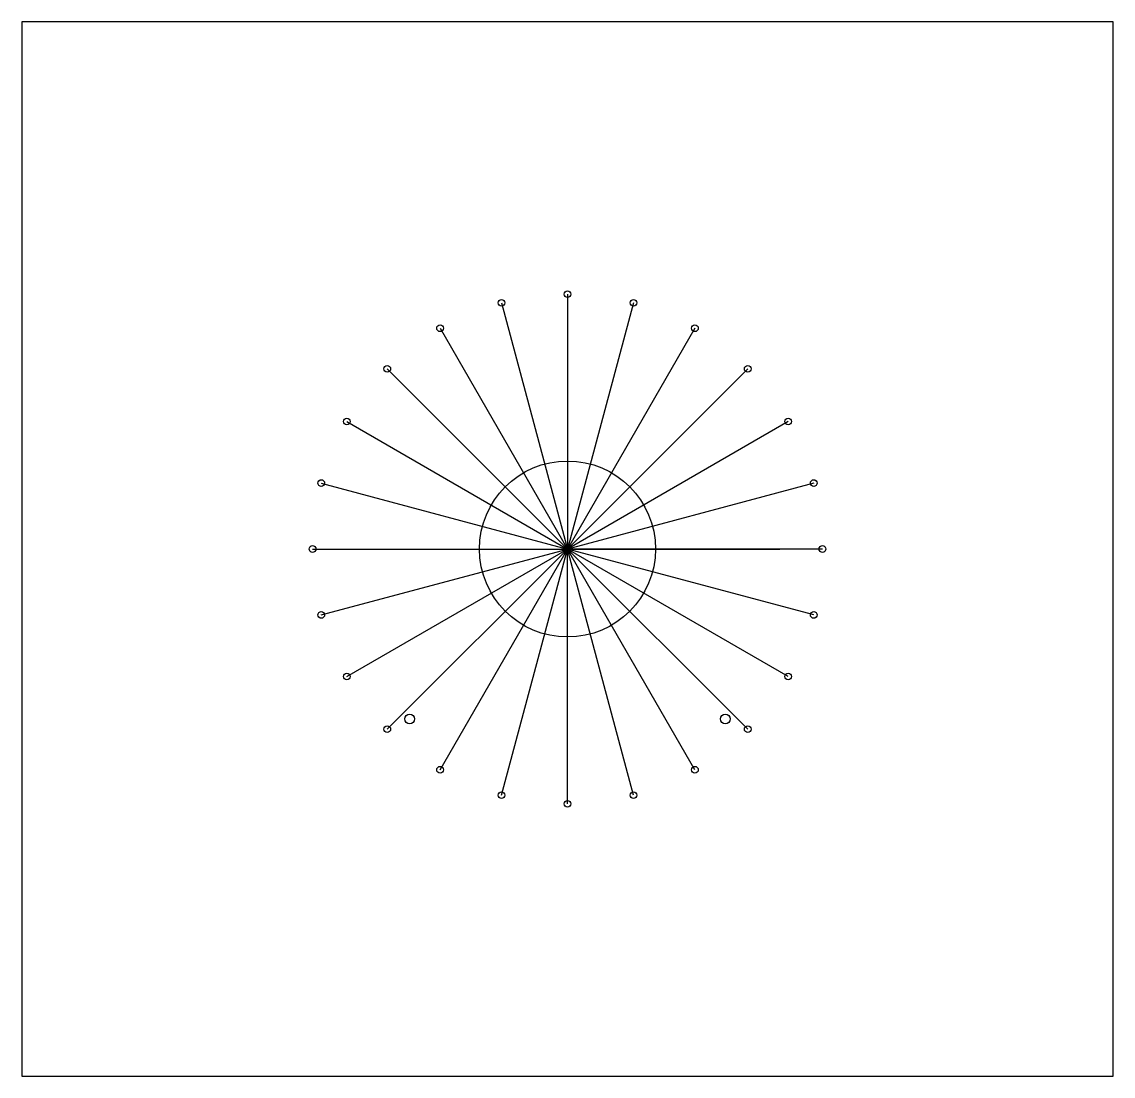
# Model space of a CAD drawing. Extents: x -8992 to 8992, y -8687 to 8687.
import ezdxf

# ---------------------------------------------------------------- set-up
doc = ezdxf.new("R2010")
doc.units = 0
for name, color, linetype in [('CAMERAS', 7, 'CONTINUOUS'), ('CAPTURE_VOLUME', 7, 'CONTINUOUS'), ('FRUSTUMS', 7, 'CONTINUOUS'), ('ROOM', 7, 'CONTINUOUS'), ('STANDS', 7, 'CONTINUOUS'), ('TRUSS', 7, 'CONTINUOUS')]:
    doc.layers.add(name, color=color, linetype=linetype)

msp = doc.modelspace()

# ---------------------------------------------------------------- linework, layer by layer
at = {"layer": 'CAMERAS'}
for centre in [(0, 4200), (-1087.04, 4056.888), (1087.04, 4056.888), (-2100, 3637.307), (2100, 3637.307), (-2969.848, 2969.848), (2969.848, 2969.848), (-3637.307, 2100), (3637.307, 2100), (-4056.888, 1087.04), (4056.888, 1087.04), (-4200, 0), (4200, 0), (-4056.888, -1087.04), (4056.888, -1087.04), (-3637.307, -2100), (3637.307, -2100), (-2969.848, -2969.848), (2969.848, -2969.848), (-2100, -3637.307), (2100, -3637.307), (-1087.04, -4056.888), (1087.04, -4056.888), (0, -4200)]:
    msp.add_circle(centre, 55, dxfattribs=at)
at = {"layer": 'CAPTURE_VOLUME'}
msp.add_circle((0, 0), 1450, dxfattribs=at)
at = {"layer": 'FRUSTUMS'}
for p in [(0, 4200), (-1087.04, 4056.888), (1087.04, 4056.888), (-2100, 3637.307), (2100, 3637.307), (-2969.848, 2969.848), (2969.848, 2969.848), (-3637.307, 2100), (3637.307, 2100), (-4056.888, 1087.04), (4056.888, 1087.04), (-4200, 0), (-4056.888, -1087.04), (-3637.307, -2100), (-2969.848, -2969.848), (-2100, -3637.307), (-1087.04, -4056.888), (4200, 0), (0, -4200), (1087.04, -4056.888), (2100, -3637.307), (2969.848, -2969.848), (3637.307, -2100), (4056.888, -1087.04)]:
    msp.add_line(p, (0, 0), dxfattribs=at)
at = {"layer": 'ROOM'}
for p, q in [((8991.6, 8686.8), (-8991.6, 8686.8)), ((-8991.6, 8686.8), (-8991.6, -8686.8)), ((8991.6, -8686.8), (8991.6, 8686.8)), ((-8991.6, -8686.8), (8991.6, -8686.8))]:
    msp.add_line(p, q, dxfattribs=at)
at = {"layer": 'STANDS'}
for centre in [(-2600, -2800), (2600, -2800)]:
    msp.add_circle(centre, 80, dxfattribs=at)
at = {"layer": 'TRUSS'}
msp.add_line((-3500, 0), (3500, 0), dxfattribs=at)

doc.saveas('drawing.dxf')
